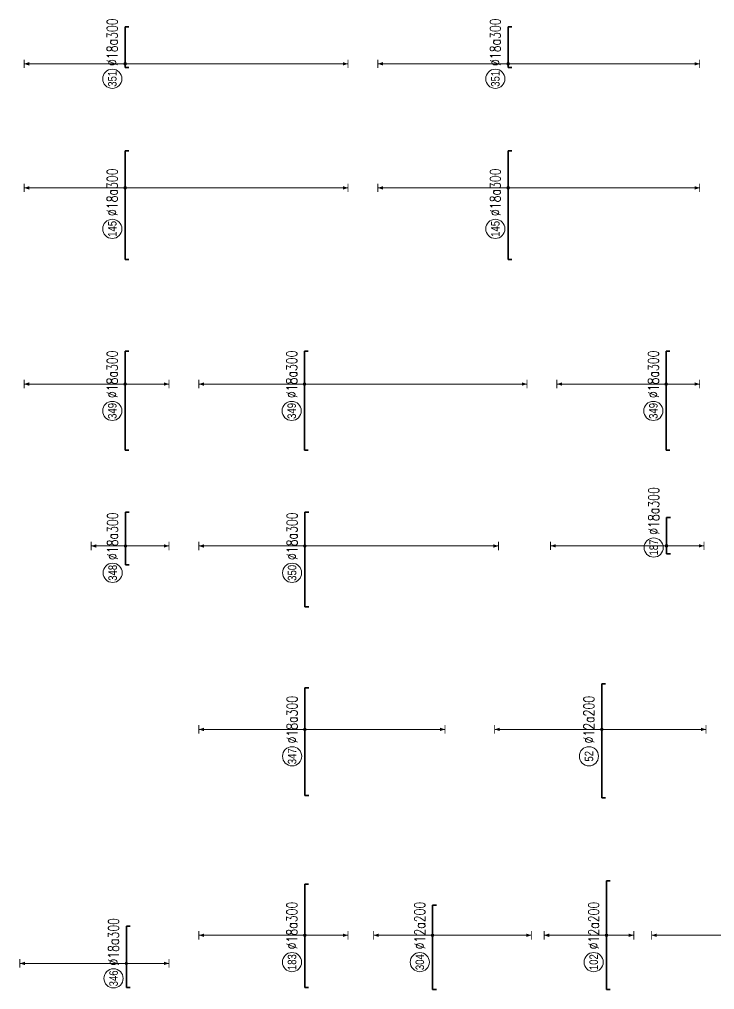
# Model space of a CAD drawing. Header units: millimetres. Extents: x -415354 to 592036, y -374841 to 139309.
# Drawn here: x 98080 to 130700, y -322100 to -276589 of the extents above; entities that cross this region are included whole.
import ezdxf
from ezdxf.enums import TextEntityAlignment as Align

# ---------------------------------------------------------------- set-up
doc = ezdxf.new("R2010")
doc.units = ezdxf.units.MM
doc.header["$MEASUREMENT"] = 0
for name, color, linetype, lineweight in [('NDC_S_DIM', 1, 'Continuous', 15), ('NDC_S_REBAR', 4, 'Continuous', 35), ('NDC_S_VN TEXT', 7, 'Continuous', 20)]:
    doc.layers.add(name, color=color, linetype=linetype, lineweight=lineweight)
doc.styles.add('ARIAL', font='arial.ttf', dxfattribs={"width": 0.8})
doc.styles.add('NDC_EN TXT', font='romans.shx', dxfattribs={"width": 0.8})

# ---------------------------------------------------------------- blocks, each defined once
blk = doc.blocks.new('*U187')
h = blk.add_hatch(color=6)
edge = h.paths.add_edge_path()
edge.add_arc((-2.99, 0), 0.3, 0, 360)
at = {"layer": 'NDC_S_DIM', "color": 8}
for q in [(-2.99, 23.69), (-2.99, -52.31)]:
    blk.add_line((-2.99, 0), q, dxfattribs=at)
for points in [[(-3.99, 23.69, 0.2, 0.2, 0), (-1.99, 23.69, 0, 0, 0)], [(-3.99, -52.31, 0.2, 0.2, 0), (-1.99, -52.31, 0, 0, 0)]]:
    blk.add_lwpolyline(points, format="xyseb", dxfattribs=at)
at = {"layer": 'NDC_S_DIM'}
blk.add_circle((-12.6, 3), 2.25, dxfattribs=at)
at = {"layer": 'NDC_S_DIM', "color": 6}
blk.add_circle((-2.99, 0), 0.3, dxfattribs=at)
at = {"layer": 'NDC_S_DIM', "color": 8}
for points in [[(-3.39, 22.49), (-2.99, 23.69), (-2.59, 22.49)], [(-3.39, -51.11), (-2.99, -52.31), (-2.59, -51.11)]]:
    blk.add_solid(points, dxfattribs=at)
at = {"layer": 'NDC_S_REBAR'}
for p, q in [((0, 0), (-19.78, 0)), ((-19.78, 0), (-19.78, -0.9)), ((0, 0), (5.72, 0)), ((5.72, 0), (5.72, -0.9)), ((-19.78, -0.9), (-19.78, -0.9)), ((5.72, -0.9), (5.72, -0.9))]:
    blk.add_line(p, q, dxfattribs=at)
at = {"layer": 'NDC_S_VN TEXT', "style": 'ARIAL', "width": 0.8}
blk.add_attdef('KHT', text='', height=2, dxfattribs=at).set_placement((-12.6, 3), align=Align.MIDDLE_CENTER)
at = {"layer": 'NDC_S_VN TEXT', "color": 3, "style": 'NDC_EN TXT', "width": 0.75}
blk.add_attdef('DKT', (-9.6, 1.75), '', height=2.5, dxfattribs=at)
blk = doc.blocks.new('*U188')
h = blk.add_hatch(color=6)
edge = h.paths.add_edge_path()
edge.add_arc((-2.99, 0), 0.3, 0, 360)
at = {"layer": 'NDC_S_DIM', "color": 8}
for q in [(-2.99, 23.69), (-2.99, -10.31)]:
    blk.add_line((-2.99, 0), q, dxfattribs=at)
for points in [[(-3.99, 23.69, 0.2, 0.2, 0), (-1.99, 23.69, 0, 0, 0)], [(-3.99, -10.31, 0.2, 0.2, 0), (-1.99, -10.31, 0, 0, 0)]]:
    blk.add_lwpolyline(points, format="xyseb", dxfattribs=at)
at = {"layer": 'NDC_S_DIM'}
blk.add_circle((-9.29, 3), 2.25, dxfattribs=at)
at = {"layer": 'NDC_S_DIM', "color": 6}
blk.add_circle((-2.99, 0), 0.3, dxfattribs=at)
at = {"layer": 'NDC_S_DIM', "color": 8}
for points in [[(-3.39, 22.49), (-2.99, 23.69), (-2.59, 22.49)], [(-3.39, -9.11), (-2.99, -10.31), (-2.59, -9.11)]]:
    blk.add_solid(points, dxfattribs=at)
at = {"layer": 'NDC_S_REBAR'}
for p, q in [((0, 0), (-18.51, 0)), ((-18.51, 0), (-18.51, -0.9)), ((0, 0), (4.74, 0)), ((4.74, 0), (4.74, -0.9)), ((-18.51, -0.9), (-18.51, -0.9)), ((4.74, -0.9), (4.74, -0.9))]:
    blk.add_line(p, q, dxfattribs=at)
at = {"layer": 'NDC_S_VN TEXT', "style": 'ARIAL', "width": 0.8}
blk.add_attdef('KHT', text='', height=2, dxfattribs=at).set_placement((-9.29, 3), align=Align.MIDDLE_CENTER)
at = {"layer": 'NDC_S_VN TEXT', "color": 3, "style": 'NDC_EN TXT', "width": 0.75}
blk.add_attdef('DKT', (-6.29, 1.75), '', height=2.5, dxfattribs=at)
blk = doc.blocks.new('*U189')
h = blk.add_hatch(color=6)
edge = h.paths.add_edge_path()
edge.add_arc((-2.99, 0), 0.3, 0, 360)
at = {"layer": 'NDC_S_DIM', "color": 8}
for q in [(-2.99, 8.02), (-2.99, -10.23)]:
    blk.add_line((-2.99, 0), q, dxfattribs=at)
for points in [[(-3.99, 8.02, 0.2, 0.2, 0), (-1.99, 8.02, 0, 0, 0)], [(-3.99, -10.23, 0.2, 0.2, 0), (-1.99, -10.23, 0, 0, 0)]]:
    blk.add_lwpolyline(points, format="xyseb", dxfattribs=at)
at = {"layer": 'NDC_S_DIM'}
blk.add_circle((-9.29, 3), 2.25, dxfattribs=at)
at = {"layer": 'NDC_S_DIM', "color": 6}
blk.add_circle((-2.99, 0), 0.3, dxfattribs=at)
at = {"layer": 'NDC_S_DIM', "color": 8}
for points in [[(-3.39, 6.82), (-2.99, 8.02), (-2.59, 6.82)], [(-3.39, -9.03), (-2.99, -10.23), (-2.59, -9.03)]]:
    blk.add_solid(points, dxfattribs=at)
at = {"layer": 'NDC_S_REBAR'}
for p, q in [((0, 0), (-7.39, 0)), ((-7.39, 0), (-7.39, -0.9)), ((0, 0), (4.96, 0)), ((4.96, 0), (4.96, -0.9)), ((-7.39, -0.9), (-7.39, -0.9)), ((4.96, -0.9), (4.96, -0.9))]:
    blk.add_line(p, q, dxfattribs=at)
at = {"layer": 'NDC_S_VN TEXT', "style": 'ARIAL', "width": 0.8}
blk.add_attdef('KHT', text='', height=2, dxfattribs=at).set_placement((-9.29, 3), align=Align.MIDDLE_CENTER)
at = {"layer": 'NDC_S_VN TEXT', "color": 3, "style": 'NDC_EN TXT', "width": 0.75}
blk.add_attdef('DKT', (-6.29, 1.75), '', height=2.5, dxfattribs=at)
blk = doc.blocks.new('*U194')
h = blk.add_hatch(color=6)
edge = h.paths.add_edge_path()
edge.add_arc((-2.99, 0), 0.3, 0, 360)
at = {"layer": 'NDC_S_DIM', "color": 8}
for q in [(-2.99, 24.85), (-2.99, -10.15)]:
    blk.add_line((-2.99, 0), q, dxfattribs=at)
for points in [[(-3.99, 24.85, 0.2, 0.2, 0), (-1.99, 24.85, 0, 0, 0)], [(-3.99, -10.15, 0.2, 0.2, 0), (-1.99, -10.15, 0, 0, 0)]]:
    blk.add_lwpolyline(points, format="xyseb", dxfattribs=at)
at = {"layer": 'NDC_S_DIM'}
blk.add_circle((-9.29, 3), 2.25, dxfattribs=at)
at = {"layer": 'NDC_S_DIM', "color": 6}
blk.add_circle((-2.99, 0), 0.3, dxfattribs=at)
at = {"layer": 'NDC_S_DIM', "color": 8}
for points in [[(-3.39, 23.65), (-2.99, 24.85), (-2.59, 23.65)], [(-3.39, -8.95), (-2.99, -10.15), (-2.59, -8.95)]]:
    blk.add_solid(points, dxfattribs=at)
at = {"layer": 'NDC_S_REBAR'}
for p, q in [((0, 0), (-15.23, 0)), ((-15.23, 0), (-15.23, -0.9)), ((0, 0), (9.02, 0)), ((9.02, 0), (9.02, -0.9)), ((-15.23, -0.9), (-15.23, -0.9)), ((9.02, -0.9), (9.02, -0.9))]:
    blk.add_line(p, q, dxfattribs=at)
at = {"layer": 'NDC_S_VN TEXT', "style": 'ARIAL', "width": 0.8}
blk.add_attdef('KHT', text='', height=2, dxfattribs=at).set_placement((-9.29, 3), align=Align.MIDDLE_CENTER)
at = {"layer": 'NDC_S_VN TEXT', "color": 3, "style": 'NDC_EN TXT', "width": 0.75}
blk.add_attdef('DKT', (-6.29, 1.75), '', height=2.5, dxfattribs=at)
blk = doc.blocks.new('*U196')
h = blk.add_hatch(color=6)
edge = h.paths.add_edge_path()
edge.add_arc((-2.99, 0), 0.3, 0, 360)
at = {"layer": 'NDC_S_DIM', "color": 8}
for q in [(-2.99, 24.88), (-2.99, -32.87)]:
    blk.add_line((-2.99, 0), q, dxfattribs=at)
for points in [[(-3.99, 24.88, 0.2, 0.2, 0), (-1.99, 24.88, 0, 0, 0)], [(-3.99, -32.87, 0.2, 0.2, 0), (-1.99, -32.87, 0, 0, 0)]]:
    blk.add_lwpolyline(points, format="xyseb", dxfattribs=at)
at = {"layer": 'NDC_S_DIM'}
blk.add_circle((-9.29, 3), 2.25, dxfattribs=at)
at = {"layer": 'NDC_S_DIM', "color": 6}
blk.add_circle((-2.99, 0), 0.3, dxfattribs=at)
at = {"layer": 'NDC_S_DIM', "color": 8}
for points in [[(-3.39, 23.68), (-2.99, 24.88), (-2.59, 23.68)], [(-3.39, -31.67), (-2.99, -32.87), (-2.59, -31.67)]]:
    blk.add_solid(points, dxfattribs=at)
at = {"layer": 'NDC_S_REBAR'}
for p, q in [((0, 0), (-18.51, 0)), ((-18.51, 0), (-18.51, -0.9)), ((0, 0), (6.74, 0)), ((6.74, 0), (6.74, -0.9)), ((-18.51, -0.9), (-18.51, -0.9)), ((6.74, -0.9), (6.74, -0.9))]:
    blk.add_line(p, q, dxfattribs=at)
at = {"layer": 'NDC_S_VN TEXT', "style": 'ARIAL', "width": 0.8}
blk.add_attdef('KHT', text='', height=2, dxfattribs=at).set_placement((-9.29, 3), align=Align.MIDDLE_CENTER)
at = {"layer": 'NDC_S_VN TEXT', "color": 3, "style": 'NDC_EN TXT', "width": 0.75}
blk.add_attdef('DKT', (-6.29, 1.75), '', height=2.5, dxfattribs=at)
blk = doc.blocks.new('*U190')
h = blk.add_hatch(color=6)
edge = h.paths.add_edge_path()
edge.add_arc((-2.99, 0), 0.3, 0, 360)
at = {"layer": 'NDC_S_DIM', "color": 8}
for q in [(-2.99, 24.79), (-2.99, -52.21)]:
    blk.add_line((-2.99, 0), q, dxfattribs=at)
for points in [[(-3.99, 24.79, 0.2, 0.2, 0), (-1.99, 24.79, 0, 0, 0)], [(-3.99, -52.21, 0.2, 0.2, 0), (-1.99, -52.21, 0, 0, 0)]]:
    blk.add_lwpolyline(points, format="xyseb", dxfattribs=at)
at = {"layer": 'NDC_S_DIM'}
blk.add_circle((-9.29, 3), 2.25, dxfattribs=at)
at = {"layer": 'NDC_S_DIM', "color": 6}
blk.add_circle((-2.99, 0), 0.3, dxfattribs=at)
at = {"layer": 'NDC_S_DIM', "color": 8}
for points in [[(-3.39, 23.59), (-2.99, 24.79), (-2.59, 23.59)], [(-3.39, -51.01), (-2.99, -52.21), (-2.59, -51.01)]]:
    blk.add_solid(points, dxfattribs=at)
at = {"layer": 'NDC_S_REBAR'}
for p, q in [((0, 0), (-18.51, 0)), ((-18.51, 0), (-18.51, -0.9)), ((0, 0), (4.74, 0)), ((4.74, 0), (4.74, -0.9)), ((-18.51, -0.9), (-18.51, -0.9)), ((4.74, -0.9), (4.74, -0.9))]:
    blk.add_line(p, q, dxfattribs=at)
at = {"layer": 'NDC_S_VN TEXT', "style": 'ARIAL', "width": 0.8}
blk.add_attdef('KHT', text='', height=2, dxfattribs=at).set_placement((-9.29, 3), align=Align.MIDDLE_CENTER)
at = {"layer": 'NDC_S_VN TEXT', "color": 3, "style": 'NDC_EN TXT', "width": 0.75}
blk.add_attdef('DKT', (-6.29, 1.75), '', height=2.5, dxfattribs=at)
blk = doc.blocks.new('*U191')
h = blk.add_hatch(color=6)
edge = h.paths.add_edge_path()
edge.add_arc((-2.99, 0), 0.3, 0, 360)
at = {"layer": 'NDC_S_DIM', "color": 8}
for q in [(-2.99, 24.87), (-2.99, -45.42)]:
    blk.add_line((-2.99, 0), q, dxfattribs=at)
for points in [[(-3.99, 24.87, 0.2, 0.2, 0), (-1.99, 24.87, 0, 0, 0)], [(-3.99, -45.42, 0.2, 0.2, 0), (-1.99, -45.42, 0, 0, 0)]]:
    blk.add_lwpolyline(points, format="xyseb", dxfattribs=at)
at = {"layer": 'NDC_S_DIM'}
blk.add_circle((-9.29, 3), 2.25, dxfattribs=at)
at = {"layer": 'NDC_S_DIM', "color": 6}
blk.add_circle((-2.99, 0), 0.3, dxfattribs=at)
at = {"layer": 'NDC_S_DIM', "color": 8}
for points in [[(-3.39, 23.67), (-2.99, 24.87), (-2.59, 23.67)], [(-3.39, -44.22), (-2.99, -45.42), (-2.59, -44.22)]]:
    blk.add_solid(points, dxfattribs=at)
at = {"layer": 'NDC_S_REBAR'}
for p, q in [((0, 0), (-17.29, 0)), ((-17.29, 0), (-17.29, -0.9)), ((0, 0), (4.96, 0)), ((4.96, 0), (4.96, -0.9)), ((-17.29, -0.9), (-17.29, -0.9)), ((4.96, -0.9), (4.96, -0.9))]:
    blk.add_line(p, q, dxfattribs=at)
at = {"layer": 'NDC_S_VN TEXT', "style": 'ARIAL', "width": 0.8}
blk.add_attdef('KHT', text='', height=2, dxfattribs=at).set_placement((-9.29, 3), align=Align.MIDDLE_CENTER)
at = {"layer": 'NDC_S_VN TEXT', "color": 3, "style": 'NDC_EN TXT', "width": 0.75}
blk.add_attdef('DKT', (-6.29, 1.75), '', height=2.5, dxfattribs=at)
blk = doc.blocks.new('*U289')
h = blk.add_hatch(color=6)
edge = h.paths.add_edge_path()
edge.add_arc((-2.99, 0), 0.3, 0, 360)
at = {"layer": 'NDC_S_DIM', "color": 8}
for q in [(-2.99, 13.83), (-2.99, -23.17)]:
    blk.add_line((-2.99, 0), q, dxfattribs=at)
for points in [[(-3.99, 13.83, 0.2, 0.2, 0), (-1.99, 13.83, 0, 0, 0)], [(-3.99, -23.17, 0.2, 0.2, 0), (-1.99, -23.17, 0, 0, 0)]]:
    blk.add_lwpolyline(points, format="xyseb", dxfattribs=at)
at = {"layer": 'NDC_S_DIM'}
blk.add_circle((-9.29, 3), 2.25, dxfattribs=at)
at = {"layer": 'NDC_S_DIM', "color": 6}
blk.add_circle((-2.99, 0), 0.3, dxfattribs=at)
at = {"layer": 'NDC_S_DIM', "color": 8}
for points in [[(-3.39, 12.63), (-2.99, 13.83), (-2.59, 12.63)], [(-3.39, -21.97), (-2.99, -23.17), (-2.59, -21.97)]]:
    blk.add_solid(points, dxfattribs=at)
at = {"layer": 'NDC_S_REBAR'}
for p, q in [((0, 0), (-15.73, 0)), ((-15.73, 0), (-15.73, -0.9)), ((0, 0), (4.1, 0)), ((4.1, 0), (4.1, -0.9)), ((-15.73, -0.9), (-15.73, -0.9)), ((4.1, -0.9), (4.1, -0.9))]:
    blk.add_line(p, q, dxfattribs=at)
at = {"layer": 'NDC_S_VN TEXT', "style": 'ARIAL', "width": 0.8}
blk.add_attdef('KHT', text='', height=2, dxfattribs=at).set_placement((-9.29, 3), align=Align.MIDDLE_CENTER)
at = {"layer": 'NDC_S_VN TEXT', "color": 3, "style": 'NDC_EN TXT', "width": 0.75}
blk.add_attdef('DKT', (-6.29, 1.75), '', height=2.5, dxfattribs=at)
blk = doc.blocks.new('*U201')
h = blk.add_hatch(color=6)
edge = h.paths.add_edge_path()
edge.add_arc((-2.99, 0), 0.3, 0, 360)
at = {"layer": 'NDC_S_DIM', "color": 8}
for q in [(-2.99, 25.63), (-2.99, -7.87)]:
    blk.add_line((-2.99, 0), q, dxfattribs=at)
for points in [[(-3.99, 25.63, 0.2, 0.2, 0), (-1.99, 25.63, 0, 0, 0)], [(-3.99, -7.87, 0.2, 0.2, 0), (-1.99, -7.87, 0, 0, 0)]]:
    blk.add_lwpolyline(points, format="xyseb", dxfattribs=at)
at = {"layer": 'NDC_S_DIM'}
blk.add_circle((-9.29, 3), 2.25, dxfattribs=at)
at = {"layer": 'NDC_S_DIM', "color": 6}
blk.add_circle((-2.99, 0), 0.3, dxfattribs=at)
at = {"layer": 'NDC_S_DIM', "color": 8}
for points in [[(-3.39, 24.43), (-2.99, 25.63), (-2.59, 24.43)], [(-3.39, -6.67), (-2.99, -7.87), (-2.59, -6.67)]]:
    blk.add_solid(points, dxfattribs=at)
at = {"layer": 'NDC_S_REBAR'}
for p, q in [((0, 0), (-18.51, 0)), ((-18.51, 0), (-18.51, -0.9)), ((0, 0), (4.74, 0)), ((4.74, 0), (4.74, -0.9)), ((-18.51, -0.9), (-18.51, -0.9)), ((4.74, -0.9), (4.74, -0.9))]:
    blk.add_line(p, q, dxfattribs=at)
at = {"layer": 'NDC_S_VN TEXT', "style": 'ARIAL', "width": 0.8}
blk.add_attdef('KHT', text='', height=2, dxfattribs=at).set_placement((-9.29, 3), align=Align.MIDDLE_CENTER)
at = {"layer": 'NDC_S_VN TEXT', "color": 3, "style": 'NDC_EN TXT', "width": 0.75}
blk.add_attdef('DKT', (-6.29, 1.75), '', height=2.5, dxfattribs=at)
blk = doc.blocks.new('*U195')
h = blk.add_hatch(color=6)
edge = h.paths.add_edge_path()
edge.add_arc((-2.99, 0), 0.3, 0, 360)
at = {"layer": 'NDC_S_DIM', "color": 8}
for q in [(-2.99, 27.21), (-2.99, -8.79)]:
    blk.add_line((-2.99, 0), q, dxfattribs=at)
for points in [[(-3.99, 27.21, 0.2, 0.2, 0), (-1.99, 27.21, 0, 0, 0)], [(-3.99, -8.79, 0.2, 0.2, 0), (-1.99, -8.79, 0, 0, 0)]]:
    blk.add_lwpolyline(points, format="xyseb", dxfattribs=at)
at = {"layer": 'NDC_S_DIM'}
blk.add_circle((-3.4, 3), 2.25, dxfattribs=at)
at = {"layer": 'NDC_S_DIM', "color": 6}
blk.add_circle((-2.99, 0), 0.3, dxfattribs=at)
at = {"layer": 'NDC_S_DIM', "color": 8}
for points in [[(-3.39, 26.01), (-2.99, 27.21), (-2.59, 26.01)], [(-3.39, -7.59), (-2.99, -8.79), (-2.59, -7.59)]]:
    blk.add_solid(points, dxfattribs=at)
at = {"layer": 'NDC_S_REBAR'}
for p, q in [((0, 0), (-4.86, 0)), ((-4.86, 0), (-4.86, -0.9)), ((0, 0), (3.68, 0)), ((3.68, 0), (3.68, -0.9)), ((-4.86, -0.9), (-4.86, -0.9)), ((3.68, -0.9), (3.68, -0.9))]:
    blk.add_line(p, q, dxfattribs=at)
at = {"layer": 'NDC_S_VN TEXT', "style": 'ARIAL', "width": 0.8}
blk.add_attdef('KHT', text='', height=2, dxfattribs=at).set_placement((-3.4, 3), align=Align.MIDDLE_CENTER)
at = {"layer": 'NDC_S_VN TEXT', "color": 3, "style": 'NDC_EN TXT', "width": 0.75}
blk.add_attdef('DKT', (-0.4, 1.75), '', height=2.5, dxfattribs=at)
blk = doc.blocks.new('*U200')
h = blk.add_hatch(color=6)
edge = h.paths.add_edge_path()
edge.add_arc((-2.99, 0), 0.3, 0, 360)
at = {"layer": 'NDC_S_DIM', "color": 8}
for q in [(-2.99, 14.63), (-2.99, -6.41)]:
    blk.add_line((-2.99, 0), q, dxfattribs=at)
for points in [[(-3.99, 14.63, 0.2, 0.2, 0), (-1.99, 14.63, 0, 0, 0)], [(-3.99, -6.41, 0.2, 0.2, 0), (-1.99, -6.41, 0, 0, 0)]]:
    blk.add_lwpolyline(points, format="xyseb", dxfattribs=at)
at = {"layer": 'NDC_S_DIM'}
blk.add_circle((-9.29, 3), 2.25, dxfattribs=at)
at = {"layer": 'NDC_S_DIM', "color": 6}
blk.add_circle((-2.99, 0), 0.3, dxfattribs=at)
at = {"layer": 'NDC_S_DIM', "color": 8}
for points in [[(-3.39, 13.43), (-2.99, 14.63), (-2.59, 13.43)], [(-3.39, -5.21), (-2.99, -6.41), (-2.59, -5.21)]]:
    blk.add_solid(points, dxfattribs=at)
at = {"layer": 'NDC_S_REBAR'}
for p, q in [((0, 0), (-15.73, 0)), ((-15.73, 0), (-15.73, -0.9)), ((0, 0), (9.77, 0)), ((9.77, 0), (9.77, -0.9)), ((-15.73, -0.9), (-15.73, -0.9)), ((9.77, -0.9), (9.77, -0.9))]:
    blk.add_line(p, q, dxfattribs=at)
at = {"layer": 'NDC_S_VN TEXT', "style": 'ARIAL', "width": 0.8}
blk.add_attdef('KHT', text='', height=2, dxfattribs=at).set_placement((-9.29, 3), align=Align.MIDDLE_CENTER)
at = {"layer": 'NDC_S_VN TEXT', "color": 3, "style": 'NDC_EN TXT', "width": 0.75}
blk.add_attdef('DKT', (-6.29, 1.75), '', height=2.5, dxfattribs=at)
blk = doc.blocks.new('*U268')
h = blk.add_hatch(color=6)
edge = h.paths.add_edge_path()
edge.add_arc((-2.99, 0), 0.3, 0, 360)
at = {"layer": 'NDC_S_DIM', "color": 8}
for q in [(-2.99, 25.12), (-2.99, -24.48)]:
    blk.add_line((-2.99, 0), q, dxfattribs=at)
for points in [[(-3.99, 25.12, 0.2, 0.2, 0), (-1.99, 25.12, 0, 0, 0)], [(-3.99, -24.48, 0.2, 0.2, 0), (-1.99, -24.48, 0, 0, 0)]]:
    blk.add_lwpolyline(points, format="xyseb", dxfattribs=at)
at = {"layer": 'NDC_S_DIM'}
blk.add_circle((-9.29, 3), 2.25, dxfattribs=at)
at = {"layer": 'NDC_S_DIM', "color": 6}
blk.add_circle((-2.99, 0), 0.3, dxfattribs=at)
at = {"layer": 'NDC_S_DIM', "color": 8}
for points in [[(-3.39, 23.92), (-2.99, 25.12), (-2.59, 23.92)], [(-3.39, -23.28), (-2.99, -24.48), (-2.59, -23.28)]]:
    blk.add_solid(points, dxfattribs=at)
at = {"layer": 'NDC_S_REBAR'}
for p, q in [((0, 0), (-19.01, 0)), ((-19.01, 0), (-19.01, -0.9)), ((0, 0), (7.7, 0)), ((7.7, 0), (7.7, -0.9)), ((-19.01, -0.9), (-19.01, -0.9)), ((7.7, -0.9), (7.7, -0.9))]:
    blk.add_line(p, q, dxfattribs=at)
at = {"layer": 'NDC_S_VN TEXT', "style": 'ARIAL', "width": 0.8}
blk.add_attdef('KHT', text='', height=2, dxfattribs=at).set_placement((-9.29, 3), align=Align.MIDDLE_CENTER)
at = {"layer": 'NDC_S_VN TEXT', "color": 3, "style": 'NDC_EN TXT', "width": 0.75}
blk.add_attdef('DKT', (-6.29, 1.75), '', height=2.5, dxfattribs=at)
blk = doc.blocks.new('*U207')
h = blk.add_hatch(color=6)
edge = h.paths.add_edge_path()
edge.add_arc((-2.99, 0), 0.3, 0, 360)
at = {"layer": 'NDC_S_DIM', "color": 8}
for q in [(-2.99, 24.79), (-2.99, -6.46)]:
    blk.add_line((-2.99, 0), q, dxfattribs=at)
for points in [[(-3.99, 24.79, 0.2, 0.2, 0), (-1.99, 24.79, 0, 0, 0)], [(-3.99, -6.46, 0.2, 0.2, 0), (-1.99, -6.46, 0, 0, 0)]]:
    blk.add_lwpolyline(points, format="xyseb", dxfattribs=at)
at = {"layer": 'NDC_S_DIM'}
blk.add_circle((-9.29, 3), 2.25, dxfattribs=at)
at = {"layer": 'NDC_S_DIM', "color": 6}
blk.add_circle((-2.99, 0), 0.3, dxfattribs=at)
at = {"layer": 'NDC_S_DIM', "color": 8}
for points in [[(-3.39, 23.59), (-2.99, 24.79), (-2.59, 23.59)], [(-3.39, -5.26), (-2.99, -6.46), (-2.59, -5.26)]]:
    blk.add_solid(points, dxfattribs=at)
at = {"layer": 'NDC_S_REBAR'}
for p, q in [((0, 0), (-15.73, 0)), ((-15.73, 0), (-15.73, -0.9)), ((0, 0), (9.77, 0)), ((9.77, 0), (9.77, -0.9)), ((-15.73, -0.9), (-15.73, -0.9)), ((9.77, -0.9), (9.77, -0.9))]:
    blk.add_line(p, q, dxfattribs=at)
at = {"layer": 'NDC_S_VN TEXT', "style": 'ARIAL', "width": 0.8}
blk.add_attdef('KHT', text='', height=2, dxfattribs=at).set_placement((-9.29, 3), align=Align.MIDDLE_CENTER)
at = {"layer": 'NDC_S_VN TEXT', "color": 3, "style": 'NDC_EN TXT', "width": 0.75}
blk.add_attdef('DKT', (-6.29, 1.75), '', height=2.5, dxfattribs=at)
blk = doc.blocks.new('*U635')
h = blk.add_hatch(color=6)
edge = h.paths.add_edge_path()
edge.add_arc((-2.99, 0), 0.3, 0, 360)
at = {"layer": 'NDC_S_DIM', "color": 8}
for q in [(-2.99, 23.69), (-2.99, -52.31)]:
    blk.add_line((-2.99, 0), q, dxfattribs=at)
for points in [[(-3.99, 23.69, 0.2, 0.2, 0), (-1.99, 23.69, 0, 0, 0)], [(-3.99, -52.31, 0.2, 0.2, 0), (-1.99, -52.31, 0, 0, 0)]]:
    blk.add_lwpolyline(points, format="xyseb", dxfattribs=at)
at = {"layer": 'NDC_S_DIM'}
blk.add_circle((-6.5, 3), 2.25, dxfattribs=at)
at = {"layer": 'NDC_S_DIM', "color": 6}
blk.add_circle((-2.99, 0), 0.3, dxfattribs=at)
at = {"layer": 'NDC_S_DIM', "color": 8}
for points in [[(-3.39, 22.49), (-2.99, 23.69), (-2.59, 22.49)], [(-3.39, -51.11), (-2.99, -52.31), (-2.59, -51.11)]]:
    blk.add_solid(points, dxfattribs=at)
at = {"layer": 'NDC_S_REBAR'}
for p, q in [((0, 0), (-3.88, 0)), ((-3.88, 0), (-3.88, -0.9)), ((0, 0), (5.72, 0)), ((5.72, 0), (5.72, -0.9)), ((-3.88, -0.9), (-3.88, -0.9)), ((5.72, -0.9), (5.72, -0.9))]:
    blk.add_line(p, q, dxfattribs=at)
at = {"layer": 'NDC_S_VN TEXT', "style": 'ARIAL', "width": 0.8}
blk.add_attdef('KHT', text='', height=2, dxfattribs=at).set_placement((-6.5, 3), align=Align.MIDDLE_CENTER)
at = {"layer": 'NDC_S_VN TEXT', "color": 3, "style": 'NDC_EN TXT', "width": 0.75}
blk.add_attdef('DKT', (-3.5, 1.75), '', height=2.5, dxfattribs=at)
blk = doc.blocks.new('*U637')
h = blk.add_hatch(color=6)
edge = h.paths.add_edge_path()
edge.add_arc((-2.99, 0), 0.3, 0, 360)
at = {"layer": 'NDC_S_DIM', "color": 8}
for q in [(-2.99, 30.56), (-2.99, -44.94)]:
    blk.add_line((-2.99, 0), q, dxfattribs=at)
for points in [[(-3.99, 30.56, 0.2, 0.2, 0), (-1.99, 30.56, 0, 0, 0)], [(-3.99, -44.94, 0.2, 0.2, 0), (-1.99, -44.94, 0, 0, 0)]]:
    blk.add_lwpolyline(points, format="xyseb", dxfattribs=at)
at = {"layer": 'NDC_S_DIM'}
blk.add_circle((-12.6, 3), 2.25, dxfattribs=at)
at = {"layer": 'NDC_S_DIM', "color": 6}
blk.add_circle((-2.99, 0), 0.3, dxfattribs=at)
at = {"layer": 'NDC_S_DIM', "color": 8}
for points in [[(-3.39, 29.36), (-2.99, 30.56), (-2.59, 29.36)], [(-3.39, -43.74), (-2.99, -44.94), (-2.59, -43.74)]]:
    blk.add_solid(points, dxfattribs=at)
at = {"layer": 'NDC_S_REBAR'}
for p, q in [((0, 0), (-19.78, 0)), ((-19.78, 0), (-19.78, -0.9)), ((0, 0), (5.72, 0)), ((5.72, 0), (5.72, -0.9)), ((-19.78, -0.9), (-19.78, -0.9)), ((5.72, -0.9), (5.72, -0.9))]:
    blk.add_line(p, q, dxfattribs=at)
at = {"layer": 'NDC_S_VN TEXT', "style": 'ARIAL', "width": 0.8}
blk.add_attdef('KHT', text='', height=2, dxfattribs=at).set_placement((-12.6, 3), align=Align.MIDDLE_CENTER)
at = {"layer": 'NDC_S_VN TEXT', "color": 3, "style": 'NDC_EN TXT', "width": 0.75}
blk.add_attdef('DKT', (-9.6, 1.75), '', height=2.5, dxfattribs=at)
blk = doc.blocks.new('*U636')
h = blk.add_hatch(color=6)
edge = h.paths.add_edge_path()
edge.add_arc((-2.99, 0), 0.3, 0, 360)
at = {"layer": 'NDC_S_DIM', "color": 8}
for q in [(-2.99, 30.56), (-2.99, -44.94)]:
    blk.add_line((-2.99, 0), q, dxfattribs=at)
for points in [[(-3.99, 30.56, 0.2, 0.2, 0), (-1.99, 30.56, 0, 0, 0)], [(-3.99, -44.94, 0.2, 0.2, 0), (-1.99, -44.94, 0, 0, 0)]]:
    blk.add_lwpolyline(points, format="xyseb", dxfattribs=at)
at = {"layer": 'NDC_S_DIM'}
blk.add_circle((-6.5, 3), 2.25, dxfattribs=at)
at = {"layer": 'NDC_S_DIM', "color": 6}
blk.add_circle((-2.99, 0), 0.3, dxfattribs=at)
at = {"layer": 'NDC_S_DIM', "color": 8}
for points in [[(-3.39, 29.36), (-2.99, 30.56), (-2.59, 29.36)], [(-3.39, -43.74), (-2.99, -44.94), (-2.59, -43.74)]]:
    blk.add_solid(points, dxfattribs=at)
at = {"layer": 'NDC_S_REBAR'}
for p, q in [((0, 0), (-3.88, 0)), ((-3.88, 0), (-3.88, -0.9)), ((0, 0), (5.72, 0)), ((5.72, 0), (5.72, -0.9)), ((-3.88, -0.9), (-3.88, -0.9)), ((5.72, -0.9), (5.72, -0.9))]:
    blk.add_line(p, q, dxfattribs=at)
at = {"layer": 'NDC_S_VN TEXT', "style": 'ARIAL', "width": 0.8}
blk.add_attdef('KHT', text='', height=2, dxfattribs=at).set_placement((-6.5, 3), align=Align.MIDDLE_CENTER)
at = {"layer": 'NDC_S_VN TEXT', "color": 3, "style": 'NDC_EN TXT', "width": 0.75}
blk.add_attdef('DKT', (-3.5, 1.75), '', height=2.5, dxfattribs=at)
blk = doc.blocks.new('*U799')
h = blk.add_hatch(color=6)
edge = h.paths.add_edge_path()
edge.add_arc((-2.99, 0), 0.3, 0, 360)
at = {"layer": 'NDC_S_DIM', "color": 8}
for q in [(-2.99, 24.99), (-2.99, -10.01)]:
    blk.add_line((-2.99, 0), q, dxfattribs=at)
for points in [[(-3.99, 24.99, 0.2, 0.2, 0), (-1.99, 24.99, 0, 0, 0)], [(-3.99, -10.01, 0.2, 0.2, 0), (-1.99, -10.01, 0, 0, 0)]]:
    blk.add_lwpolyline(points, format="xyseb", dxfattribs=at)
at = {"layer": 'NDC_S_DIM'}
blk.add_circle((-6.5, 3), 2.25, dxfattribs=at)
at = {"layer": 'NDC_S_DIM', "color": 6}
blk.add_circle((-2.99, 0), 0.3, dxfattribs=at)
at = {"layer": 'NDC_S_DIM', "color": 8}
for points in [[(-3.39, 23.79), (-2.99, 24.99), (-2.59, 23.79)], [(-3.39, -8.81), (-2.99, -10.01), (-2.59, -8.81)]]:
    blk.add_solid(points, dxfattribs=at)
at = {"layer": 'NDC_S_REBAR'}
for p, q in [((0, 0), (-8.63, 0)), ((-8.63, 0), (-8.63, -0.9)), ((0, 0), (5.72, 0)), ((5.72, 0), (5.72, -0.9)), ((-8.63, -0.9), (-8.63, -0.9)), ((5.72, -0.9), (5.72, -0.9))]:
    blk.add_line(p, q, dxfattribs=at)
at = {"layer": 'NDC_S_VN TEXT', "style": 'ARIAL', "width": 0.8}
blk.add_attdef('KHT', text='', height=2, dxfattribs=at).set_placement((-6.5, 3), align=Align.MIDDLE_CENTER)
at = {"layer": 'NDC_S_VN TEXT', "color": 3, "style": 'NDC_EN TXT', "width": 0.75}
blk.add_attdef('DKT', (-3.5, 1.75), '', height=2.5, dxfattribs=at)

msp = doc.modelspace()

# ---------------------------------------------------------------- block references
at = {"xscale": 200, "yscale": 200, "zscale": 200, "rotation": 90}
for name, p, values in [('*U635', (103037.8, -278074.4), {'KHT': '351', 'DKT': '%%C18a300'}), ('*U636', (121011.8, -278074.4), {'KHT': '351', 'DKT': '%%C18a300'}), ('*U187', (103037.8, -283894.4), {'KHT': '145', 'DKT': '%%C18a300'}), ('*U637', (121011.8, -283894.4), {'KHT': '145', 'DKT': '%%C18a300'}), ('*U188', (103037.8, -293097.1), {'KHT': '349', 'DKT': '%%C18a300'}), ('*U190', (111457.1, -293097.1), {'KHT': '349', 'DKT': '%%C18a300'}), ('*U201', (128426.1, -293097.1), {'KHT': '349', 'DKT': '%%C18a300'}), ('*U195', (128442.9, -300685.4), {'KHT': '187', 'DKT': '%%C18a300'}), ('*U189', (103054.6, -300692), {'KHT': '348', 'DKT': '%%C18a300'}), ('*U191', (111473.9, -300692), {'KHT': '350', 'DKT': '%%C18a300'}), ('*U196', (111476.2, -309297.1), {'KHT': '347', 'DKT': '%%C18a300'}), ('*U268', (125403.6, -309297.1), {'KHT': '52', 'DKT': '%%C12a200'}), ('*U194', (111470.4, -318954), {'KHT': '183', 'DKT': '%%C18a300'}), ('*U200', (125625.4, -318954), {'KHT': '102', 'DKT': '%%C12a200'}), ('*U207', (132707.4, -318954), {'KHT': '102', 'DKT': '%%C12a200'}), ('*U289', (117466.9, -318954), {'KHT': '304', 'DKT': '%%C12a200'}), ('*U799', (103098.7, -320274.4), {'KHT': '346', 'DKT': '%%C18a300'})]:
    msp.add_blockref(name, p, dxfattribs=at).add_auto_attribs(values)

doc.saveas('drawing.dxf')
